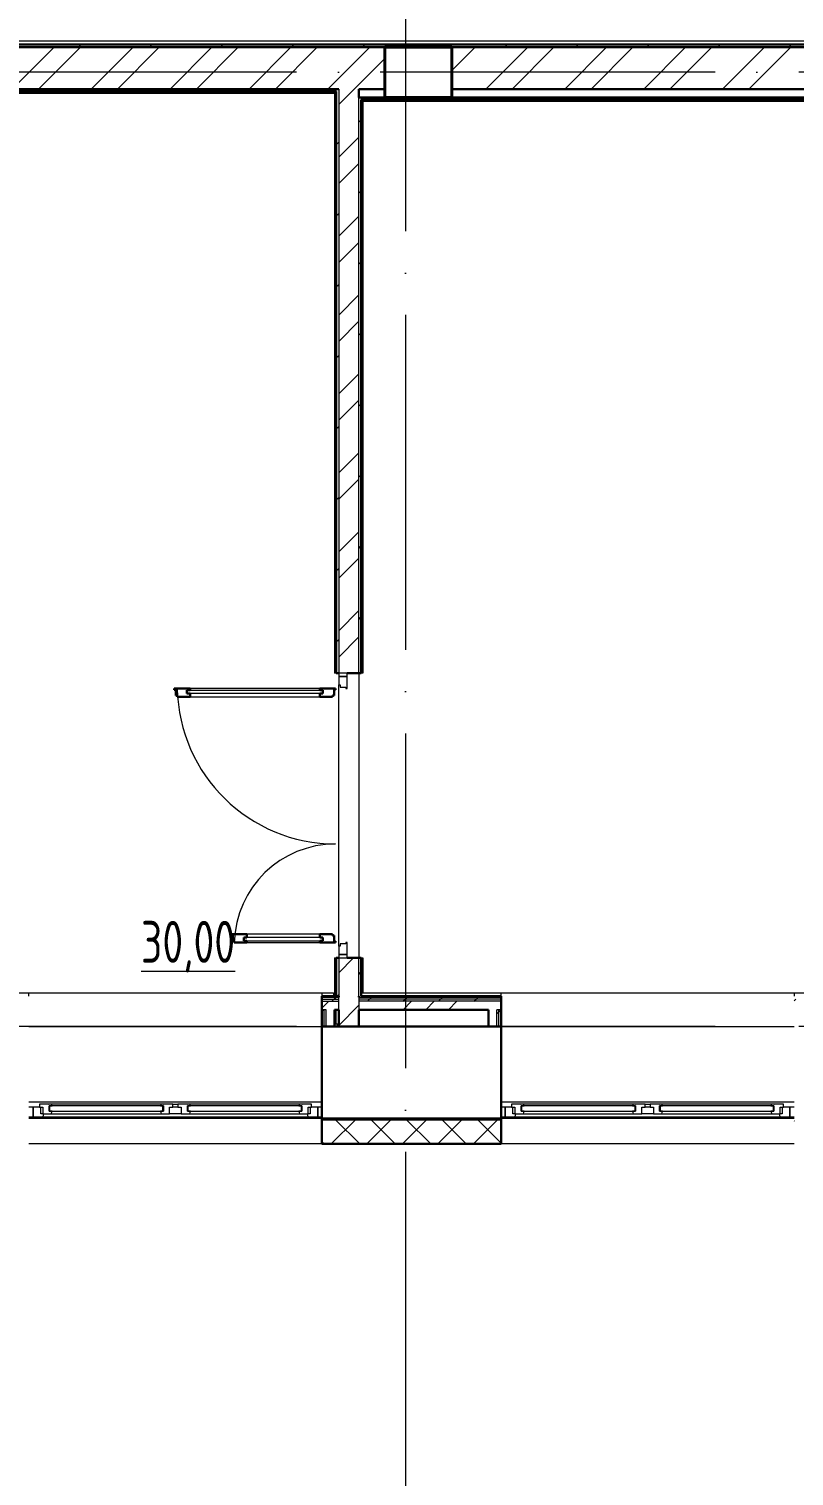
# Model space of a CAD drawing. Header units: millimetres. Extents: x -586848 to 520591, y -385801 to 675781.
# Drawn here: x -41462 to -36892, y -118919 to -110274 of the extents above; entities that cross this region are included whole.
import ezdxf
from ezdxf import colors
from ezdxf.entities.mleader import LeaderData, LeaderLine
from ezdxf.math import Vec2, Vec3

# ---------------------------------------------------------------- set-up
doc = ezdxf.new("R2010")
doc.units = ezdxf.units.MM
doc.linetypes.add('ADSK_Линия сетки', pattern=[25, 20, -2.5, 0, -2.5])
for name, color, linetype, lineweight in [('_ Окна', 7, 'Continuous', 9), ('RC-Выноски', 7, 'Continuous', 0), ('Двери', 252, 'Continuous', 9), ('Марки помещений', 252, 'Continuous', 20), ('Несущие колонны', 252, 'Continuous', 18), ('Ограждение', 252, 'Continuous', 9), ('Окна', 252, 'Continuous', 9), ('Оси', 252, 'Continuous', 9), ('Стены внутренние', 7, 'Continuous', 18), ('Стены наружные', 7, 'Continuous', 18), ('Стены штриховка', 7, 'Continuous', 9)]:
    doc.layers.add(name, color=color, linetype=linetype, lineweight=lineweight)
doc.layers.add('Двери открывание', color=7, linetype='Continuous', lineweight=9, true_color=0xc0c0c0)
doc.styles.add('GOST Common_3', font='', dxfattribs={"height": 3.5})
doc.styles.add('RubezhCAD', font='', dxfattribs={"oblique": 10})
doc.styles.get('GOST Common_3').set_extended_font_data('GOST 2.304 type A')
doc.styles.get('RubezhCAD').set_extended_font_data('GOST type A')

# ---------------------------------------------------------------- blocks, each defined once
blk = doc.blocks.new('1 этаж')
at = {"layer": '_ Окна', "color": 251, "true_color": 0x636466}
for p, q in [((-54880.8, 14974.3), (-54905.8, 14974.3)), ((-54880.8, 14916.3), (-54880.8, 14974.3)), ((-54782.8, 14982.3), (-54785.8, 14982.3)), ((-54785.8, 14982.3), (-54785.8, 14950.3)), ((-54105.8, 14982.3), (-54782.8, 14982.3)), ((-54782.8, 14982.3), (-54782.8, 14950.3)), ((-54782.8, 14950.3), (-54782.8, 14982.3)), ((-54105.8, 14950.3), (-54105.8, 14982.3)), ((-54105.8, 14982.3), (-54105.8, 14950.3)), ((-54102.8, 14982.3), (-54105.8, 14982.3)), ((-54102.8, 14950.3), (-54102.8, 14982.3)), ((-53955.8, 14982.3), (-53958.8, 14982.3)), ((-53958.8, 14982.3), (-53958.8, 14950.3)), ((-53278.8, 14982.3), (-53955.8, 14982.3)), ((-53955.8, 14982.3), (-53955.8, 14950.3)), ((-53955.8, 14950.3), (-53955.8, 14982.3)), ((-53278.8, 14950.3), (-53278.8, 14982.3)), ((-53278.8, 14982.3), (-53278.8, 14950.3)), ((-53275.8, 14982.3), (-53278.8, 14982.3)), ((-53275.8, 14950.3), (-53275.8, 14982.3)), ((-53155.8, 14974.3), (-53180.8, 14974.3)), ((-53180.8, 14974.3), (-53180.8, 14916.3)), ((-52060.8, 14974.3), (-52085.8, 14974.3)), ((-52060.8, 14916.3), (-52060.8, 14974.3)), ((-51962.8, 14982.3), (-51965.8, 14982.3)), ((-51965.8, 14982.3), (-51965.8, 14950.3)), ((-51285.8, 14982.3), (-51962.8, 14982.3)), ((-51962.8, 14982.3), (-51962.8, 14950.3)), ((-51962.8, 14950.3), (-51962.8, 14982.3)), ((-51285.8, 14950.3), (-51285.8, 14982.3)), ((-51285.8, 14982.3), (-51285.8, 14950.3)), ((-51282.8, 14982.3), (-51285.8, 14982.3)), ((-51282.8, 14950.3), (-51282.8, 14982.3)), ((-51135.8, 14982.3), (-51138.8, 14982.3)), ((-51138.8, 14982.3), (-51138.8, 14950.3)), ((-50458.8, 14982.3), (-51135.8, 14982.3)), ((-51135.8, 14982.3), (-51135.8, 14950.3)), ((-51135.8, 14950.3), (-51135.8, 14982.3)), ((-50458.8, 14950.3), (-50458.8, 14982.3)), ((-50458.8, 14982.3), (-50458.8, 14950.3)), ((-50455.8, 14982.3), (-50458.8, 14982.3)), ((-50455.8, 14950.3), (-50455.8, 14982.3)), ((-50335.8, 14974.3), (-50360.8, 14974.3)), ((-50360.8, 14974.3), (-50360.8, 14916.3)), ((-54905.8, 14916.3), (-54880.8, 14916.3)), ((-54785.8, 14950.3), (-54782.8, 14950.3)), ((-54782.8, 14950.3), (-54105.8, 14950.3)), ((-54105.8, 14950.3), (-54102.8, 14950.3)), ((-53958.8, 14950.3), (-53955.8, 14950.3)), ((-53955.8, 14950.3), (-53278.8, 14950.3)), ((-53278.8, 14950.3), (-53275.8, 14950.3)), ((-53180.8, 14916.3), (-53155.8, 14916.3)), ((-52085.8, 14916.3), (-52060.8, 14916.3)), ((-51965.8, 14950.3), (-51962.8, 14950.3)), ((-51962.8, 14950.3), (-51285.8, 14950.3)), ((-51285.8, 14950.3), (-51282.8, 14950.3)), ((-51138.8, 14950.3), (-51135.8, 14950.3)), ((-51135.8, 14950.3), (-50458.8, 14950.3)), ((-50458.8, 14950.3), (-50455.8, 14950.3)), ((-50360.8, 14916.3), (-50335.8, 14916.3))]:
    blk.add_line(p, q, dxfattribs=at)
at = {"layer": '_ Окна', "color": 251, "lineweight": 18, "true_color": 0x636466}
for p, q in [((-54842.8, 14974.3), (-54880.8, 14974.3)), ((-54880.8, 14974.3), (-54880.8, 14916.3)), ((-54786.8, 14991.3), (-54842.8, 14991.3)), ((-54842.8, 14991.3), (-54842.8, 14974.3)), ((-54842.8, 14974.3), (-54822.8, 14974.3)), ((-54834.8, 14933.3), (-54834.8, 14974.3)), ((-54822.8, 14974.3), (-54822.8, 14933.3)), ((-54785.8, 14990.3), (-54786.8, 14991.3)), ((-54784.8, 14991.3), (-54785.8, 14990.3)), ((-54785.8, 14950.3), (-54785.8, 14982.3)), ((-54785.8, 14982.3), (-54767.8, 14982.3)), ((-54770.2, 14991.3), (-54784.8, 14991.3)), ((-54767.8, 14982.3), (-54770.2, 14991.3)), ((-54118.4, 14991.3), (-54120.8, 14982.3)), ((-54120.8, 14982.3), (-54102.8, 14982.3)), ((-54103.8, 14991.3), (-54118.4, 14991.3)), ((-54102.8, 14990.3), (-54103.8, 14991.3)), ((-54101.8, 14991.3), (-54102.8, 14990.3)), ((-54102.8, 14982.3), (-54102.8, 14950.3)), ((-54045.8, 14991.3), (-54101.8, 14991.3)), ((-54065.8, 14933.3), (-54065.8, 14974.3)), ((-54065.8, 14974.3), (-54045.8, 14974.3)), ((-54045.8, 14974.3), (-54045.8, 14991.3)), ((-53959.8, 14991.3), (-54015.8, 14991.3)), ((-54015.8, 14991.3), (-54015.8, 14974.3)), ((-54015.8, 14974.3), (-53995.8, 14974.3)), ((-53995.8, 14974.3), (-53995.8, 14933.3)), ((-53958.8, 14990.3), (-53959.8, 14991.3)), ((-53957.8, 14991.3), (-53958.8, 14990.3)), ((-53958.8, 14950.3), (-53958.8, 14982.3)), ((-53958.8, 14982.3), (-53940.8, 14982.3)), ((-53943.2, 14991.3), (-53957.8, 14991.3)), ((-53940.8, 14982.3), (-53943.2, 14991.3)), ((-53291.4, 14991.3), (-53293.8, 14982.3)), ((-53293.8, 14982.3), (-53275.8, 14982.3)), ((-53276.8, 14991.3), (-53291.4, 14991.3)), ((-53275.8, 14990.3), (-53276.8, 14991.3)), ((-53274.8, 14991.3), (-53275.8, 14990.3)), ((-53275.8, 14982.3), (-53275.8, 14950.3)), ((-53218.8, 14991.3), (-53274.8, 14991.3)), ((-53238.8, 14933.3), (-53238.8, 14974.3)), ((-53238.8, 14974.3), (-53218.8, 14974.3)), ((-53226.8, 14974.3), (-53226.8, 14933.3)), ((-53218.8, 14974.3), (-53218.8, 14991.3)), ((-53180.8, 14974.3), (-53218.8, 14974.3)), ((-53180.8, 14916.3), (-53180.8, 14974.3)), ((-52022.8, 14974.3), (-52060.8, 14974.3)), ((-52060.8, 14974.3), (-52060.8, 14916.3)), ((-51966.8, 14991.3), (-52022.8, 14991.3)), ((-52022.8, 14991.3), (-52022.8, 14974.3)), ((-52022.8, 14974.3), (-52002.8, 14974.3)), ((-52014.8, 14933.3), (-52014.8, 14974.3)), ((-52002.8, 14974.3), (-52002.8, 14933.3)), ((-51965.8, 14990.3), (-51966.8, 14991.3)), ((-51964.8, 14991.3), (-51965.8, 14990.3)), ((-51965.8, 14950.3), (-51965.8, 14982.3)), ((-51965.8, 14982.3), (-51947.8, 14982.3)), ((-51950.2, 14991.3), (-51964.8, 14991.3)), ((-51947.8, 14982.3), (-51950.2, 14991.3)), ((-51298.4, 14991.3), (-51300.8, 14982.3)), ((-51300.8, 14982.3), (-51282.8, 14982.3)), ((-51283.8, 14991.3), (-51298.4, 14991.3)), ((-51282.8, 14990.3), (-51283.8, 14991.3)), ((-51281.8, 14991.3), (-51282.8, 14990.3)), ((-51282.8, 14982.3), (-51282.8, 14950.3)), ((-51225.8, 14991.3), (-51281.8, 14991.3)), ((-51245.8, 14933.3), (-51245.8, 14974.3)), ((-51245.8, 14974.3), (-51225.8, 14974.3)), ((-51225.8, 14974.3), (-51225.8, 14991.3)), ((-51139.8, 14991.3), (-51195.8, 14991.3)), ((-51195.8, 14991.3), (-51195.8, 14974.3)), ((-51195.8, 14974.3), (-51175.8, 14974.3)), ((-51175.8, 14974.3), (-51175.8, 14933.3)), ((-51138.8, 14990.3), (-51139.8, 14991.3)), ((-51137.8, 14991.3), (-51138.8, 14990.3)), ((-51138.8, 14950.3), (-51138.8, 14982.3)), ((-51138.8, 14982.3), (-51120.8, 14982.3)), ((-51123.2, 14991.3), (-51137.8, 14991.3)), ((-51120.8, 14982.3), (-51123.2, 14991.3)), ((-50471.4, 14991.3), (-50473.8, 14982.3)), ((-50473.8, 14982.3), (-50455.8, 14982.3)), ((-50456.8, 14991.3), (-50471.4, 14991.3)), ((-50455.8, 14990.3), (-50456.8, 14991.3)), ((-50454.8, 14991.3), (-50455.8, 14990.3)), ((-50455.8, 14982.3), (-50455.8, 14950.3)), ((-50398.8, 14991.3), (-50454.8, 14991.3)), ((-50418.8, 14933.3), (-50418.8, 14974.3)), ((-50418.8, 14974.3), (-50398.8, 14974.3)), ((-50406.8, 14974.3), (-50406.8, 14933.3)), ((-50398.8, 14974.3), (-50398.8, 14991.3)), ((-50360.8, 14974.3), (-50398.8, 14974.3)), ((-50360.8, 14916.3), (-50360.8, 14974.3)), ((-54880.8, 14916.3), (-54821.4, 14916.3)), ((-54822.8, 14933.3), (-54834.8, 14933.3)), ((-54822.8, 14933.3), (-54772.4, 14933.3)), ((-54821.4, 14916.3), (-54816.8, 14933.3)), ((-54767.8, 14950.3), (-54785.8, 14950.3)), ((-54772.4, 14933.3), (-54767.8, 14950.3)), ((-54102.8, 14950.3), (-54120.8, 14950.3)), ((-54120.8, 14950.3), (-54116.2, 14933.3)), ((-54116.2, 14933.3), (-54065.8, 14933.3)), ((-53995.8, 14933.3), (-53945.4, 14933.3)), ((-53940.8, 14950.3), (-53958.8, 14950.3)), ((-53945.4, 14933.3), (-53940.8, 14950.3)), ((-53275.8, 14950.3), (-53293.8, 14950.3)), ((-53293.8, 14950.3), (-53289.2, 14933.3)), ((-53289.2, 14933.3), (-53238.8, 14933.3)), ((-53244.8, 14933.3), (-53240.2, 14916.3)), ((-53240.2, 14916.3), (-53180.8, 14916.3)), ((-53226.8, 14933.3), (-53238.8, 14933.3)), ((-52060.8, 14916.3), (-52001.4, 14916.3)), ((-52002.8, 14933.3), (-52014.8, 14933.3)), ((-52002.8, 14933.3), (-51952.4, 14933.3)), ((-52001.4, 14916.3), (-51996.8, 14933.3)), ((-51947.8, 14950.3), (-51965.8, 14950.3)), ((-51952.4, 14933.3), (-51947.8, 14950.3)), ((-51282.8, 14950.3), (-51300.8, 14950.3)), ((-51300.8, 14950.3), (-51296.2, 14933.3)), ((-51296.2, 14933.3), (-51245.8, 14933.3)), ((-51175.8, 14933.3), (-51125.4, 14933.3)), ((-51120.8, 14950.3), (-51138.8, 14950.3)), ((-51125.4, 14933.3), (-51120.8, 14950.3)), ((-50455.8, 14950.3), (-50473.8, 14950.3)), ((-50473.8, 14950.3), (-50469.2, 14933.3)), ((-50469.2, 14933.3), (-50418.8, 14933.3)), ((-50424.8, 14933.3), (-50420.2, 14916.3)), ((-50420.2, 14916.3), (-50360.8, 14916.3)), ((-50406.8, 14933.3), (-50418.8, 14933.3))]:
    blk.add_line(p, q, dxfattribs=at)
at = {"layer": 'Двери', "color": 251, "true_color": 0x636466}
for p, q in [((-53005.8, 17566.3), (-53055.8, 17566.3)), ((-53055.8, 17566.3), (-53055.8, 17546.3)), ((-53005.8, 17546.3), (-53005.8, 17566.3)), ((-53961.8, 17465.3), (-53149.8, 17465.3)), ((-53961.8, 17444.3), (-53961.8, 17465.3)), ((-53167.8, 17474.3), (-53943.8, 17474.3)), ((-53149.8, 17465.3), (-53149.8, 17444.3)), ((-53055.8, 17546.3), (-53005.8, 17546.3)), ((-53005.8, 17546.3), (-53055.8, 17546.3)), ((-53055.8, 17546.3), (-53055.8, 17497.3)), ((-53055.8, 17497.3), (-53047.8, 17497.3)), ((-53047.8, 17497.3), (-53047.8, 17483.3)), ((-53047.8, 17483.3), (-53013.8, 17483.3)), ((-53013.8, 17483.3), (-53013.8, 17474.3)), ((-53013.8, 17474.3), (-53005.8, 17474.3)), ((-53005.8, 17474.3), (-53005.8, 17546.3)), ((-53149.8, 17444.3), (-53961.8, 17444.3)), ((-53943.8, 17424.3), (-53167.8, 17424.3)), ((-53167.8, 16008.3), (-53603.8, 16008.3)), ((-53149.8, 15988.3), (-53621.8, 15988.3)), ((-53621.8, 15988.3), (-53621.8, 15967.3)), ((-53621.8, 15967.3), (-53149.8, 15967.3)), ((-53603.8, 15958.3), (-53167.8, 15958.3)), ((-53149.8, 15967.3), (-53149.8, 15988.3)), ((-53055.8, 15935.3), (-53055.8, 15886.3)), ((-53047.8, 15935.3), (-53055.8, 15935.3)), ((-53013.8, 15949.3), (-53047.8, 15949.3)), ((-53047.8, 15949.3), (-53047.8, 15935.3)), ((-53005.8, 15958.3), (-53013.8, 15958.3)), ((-53013.8, 15958.3), (-53013.8, 15949.3)), ((-53005.8, 15886.3), (-53005.8, 15958.3)), ((-53005.8, 15886.3), (-53055.8, 15886.3)), ((-53055.8, 15886.3), (-53055.8, 15866.3)), ((-53055.8, 15886.3), (-53005.8, 15886.3)), ((-53055.8, 15866.3), (-53005.8, 15866.3)), ((-53005.8, 15866.3), (-53005.8, 15886.3))]:
    blk.add_line(p, q, dxfattribs=at)
at = {"layer": 'Двери', "color": 251, "lineweight": 30, "true_color": 0x636466}
for p, q in [((-53943.8, 17474.3), (-54037.8, 17474.3)), ((-54037.8, 17474.3), (-54037.8, 17466.3)), ((-54037.8, 17466.3), (-54028.8, 17466.3)), ((-54028.8, 17466.3), (-54028.8, 17432.3)), ((-53961.8, 17465.3), (-53943.8, 17465.3)), ((-53961.8, 17444.3), (-53961.8, 17465.3)), ((-53943.8, 17465.3), (-53943.8, 17474.3)), ((-53073.8, 17474.3), (-53167.8, 17474.3)), ((-53167.8, 17465.3), (-53167.8, 17474.3)), ((-53149.8, 17465.3), (-53167.8, 17465.3)), ((-53149.8, 17444.3), (-53149.8, 17465.3)), ((-53082.8, 17432.3), (-53082.8, 17466.3)), ((-53082.8, 17466.3), (-53073.8, 17466.3)), ((-53073.8, 17466.3), (-53073.8, 17474.3)), ((-54028.8, 17432.3), (-54019.8, 17432.3)), ((-54019.8, 17432.3), (-54019.8, 17424.3)), ((-54019.8, 17424.3), (-53943.8, 17424.3)), ((-53943.8, 17444.3), (-53961.8, 17444.3)), ((-53943.8, 17424.3), (-53943.8, 17444.3)), ((-53167.8, 17444.3), (-53149.8, 17444.3)), ((-53167.8, 17424.3), (-53167.8, 17444.3)), ((-53167.8, 17424.3), (-53091.8, 17424.3)), ((-53091.8, 17424.3), (-53091.8, 17432.3)), ((-53091.8, 17432.3), (-53082.8, 17432.3)), ((-53603.8, 16008.3), (-53697.8, 16008.3)), ((-53697.8, 16008.3), (-53697.8, 16000.3)), ((-53697.8, 16000.3), (-53688.8, 16000.3)), ((-53688.8, 16000.3), (-53688.8, 15966.3)), ((-53603.8, 16008.3), (-53603.8, 15988.3)), ((-53091.8, 16008.3), (-53167.8, 16008.3)), ((-53167.8, 16008.3), (-53167.8, 15988.3)), ((-53091.8, 16000.3), (-53091.8, 16008.3)), ((-53082.8, 16000.3), (-53091.8, 16000.3)), ((-53082.8, 15966.3), (-53082.8, 16000.3)), ((-53688.8, 15966.3), (-53679.8, 15966.3)), ((-53679.8, 15966.3), (-53679.8, 15958.3)), ((-53679.8, 15958.3), (-53603.8, 15958.3)), ((-53603.8, 15988.3), (-53621.8, 15988.3)), ((-53621.8, 15988.3), (-53621.8, 15967.3)), ((-53621.8, 15967.3), (-53603.8, 15967.3)), ((-53603.8, 15967.3), (-53603.8, 15958.3)), ((-53167.8, 15988.3), (-53149.8, 15988.3)), ((-53167.8, 15967.3), (-53167.8, 15958.3)), ((-53149.8, 15967.3), (-53167.8, 15967.3)), ((-53167.8, 15958.3), (-53073.8, 15958.3)), ((-53149.8, 15988.3), (-53149.8, 15967.3)), ((-53073.8, 15966.3), (-53082.8, 15966.3)), ((-53073.8, 15958.3), (-53073.8, 15966.3))]:
    blk.add_line(p, q, dxfattribs=at)
at = {"layer": 'Двери открывание', "color": 251, "true_color": 0x636466}
for centre, radius, start, end in [((-53073.8, 17492.3), 946, 181.09026, 270), ((-53073.8, 15940.3), 606, 90, 178.29789)]:
    blk.add_arc(centre, radius, start, end, dxfattribs=at)
at = {"layer": 'Несущие колонны', "color": 251, "lineweight": 40, "true_color": 0x636466}
for p, q in [((-52780.8, 21306.3), (-52380.8, 21306.3)), ((-52780.8, 21006.3), (-52780.8, 21306.3)), ((-52380.8, 21306.3), (-52780.8, 21306.3)), ((-52380.8, 21306.3), (-52380.8, 21006.3)), ((-52780.8, 21056.3), (-52780.8, 21006.3)), ((-52380.8, 21006.3), (-52380.8, 21056.3)), ((-52380.8, 21006.3), (-52780.8, 21006.3))]:
    blk.add_line(p, q, dxfattribs=at)
at = {"layer": 'Несущие колонны', "color": 251, "true_color": 0x636466}
for p, q in [((-52780.8, 21306.3), (-52780.8, 21056.3)), ((-52380.8, 21056.3), (-52380.8, 21306.3)), ((-52780.8, 21006.3), (-52380.8, 21006.3))]:
    blk.add_line(p, q, dxfattribs=at)
at = {"layer": 'Ограждение', "color": 251, "true_color": 0x636466}
for p, q in [((-44465.8, 21341.3), (-58420.8, 21341.3)), ((-58430.8, 21031.3), (-53080.8, 21031.3)), ((-53080.8, 21031.3), (-53070.8, 21041.3)), ((-53080.8, 21031.3), (-53080.8, 17566.3)), ((-52920.8, 20991.3), (-52910.8, 20981.3)), ((-37220.8, 20981.3), (-52910.8, 20981.3)), ((-52910.8, 20981.3), (-52910.8, 17566.3)), ((-53070.8, 17566.3), (-53080.8, 17566.3)), ((-52910.8, 17566.3), (-52920.8, 17566.3)), ((-53080.8, 15866.3), (-53070.8, 15866.3)), ((-53080.8, 15866.3), (-53080.8, 15636.3)), ((-52920.8, 15866.3), (-52910.8, 15866.3)), ((-52910.8, 15866.3), (-52910.8, 15656.3)), ((-58440.9, 15656.3), (-53085.8, 15656.3)), ((-54905.8, 15636.3), (-54905.8, 15656.3)), ((-54905.8, 15656.3), (-53155.8, 15656.3)), ((-53155.8, 15656.3), (-53155.8, 15636.3)), ((-53085.8, 15656.3), (-53085.8, 15636.3)), ((-52920.8, 15656.3), (-49495.8, 15656.3)), ((-52085.8, 15636.3), (-52085.8, 15656.3)), ((-52085.8, 15656.3), (-50335.8, 15656.3)), ((-50335.8, 15656.3), (-50335.8, 15636.3)), ((-53071.8, 15472.3), (-53080.8, 15481.3)), ((-53070.8, 15472.3), (-53070.8, 15556.3)), ((-54905.8, 15456.3), (-53155.8, 15456.3)), ((-52085.8, 15456.3), (-50335.8, 15456.3)), ((-54905.8, 15006.3), (-53155.8, 15006.3)), ((-52085.8, 15006.3), (-50335.8, 15006.3))]:
    blk.add_line(p, q, dxfattribs=at)
at = {"layer": 'Окна', "color": 251, "true_color": 0x636466}
for p, q in [((-54784.8, 14991.3), (-54786.8, 14991.3)), ((-54118.4, 14991.3), (-54770.2, 14991.3)), ((-54101.8, 14991.3), (-54103.8, 14991.3)), ((-54045.8, 14991.3), (-54015.8, 14991.3)), ((-54015.8, 14974.3), (-54045.8, 14974.3)), ((-53957.8, 14991.3), (-53959.8, 14991.3)), ((-53291.4, 14991.3), (-53943.2, 14991.3)), ((-53274.8, 14991.3), (-53276.8, 14991.3)), ((-51964.8, 14991.3), (-51966.8, 14991.3)), ((-51298.4, 14991.3), (-51950.2, 14991.3)), ((-51281.8, 14991.3), (-51283.8, 14991.3)), ((-51225.8, 14991.3), (-51195.8, 14991.3)), ((-51195.8, 14974.3), (-51225.8, 14974.3)), ((-51137.8, 14991.3), (-51139.8, 14991.3)), ((-50471.4, 14991.3), (-51123.2, 14991.3)), ((-50454.8, 14991.3), (-50456.8, 14991.3)), ((-54821.4, 14916.3), (-53240.2, 14916.3)), ((-54772.4, 14933.3), (-54116.2, 14933.3)), ((-53995.8, 14933.3), (-54065.8, 14933.3)), ((-53945.4, 14933.3), (-53289.2, 14933.3)), ((-52001.4, 14916.3), (-50420.2, 14916.3)), ((-51952.4, 14933.3), (-51296.2, 14933.3)), ((-51175.8, 14933.3), (-51245.8, 14933.3)), ((-51125.4, 14933.3), (-50469.2, 14933.3))]:
    blk.add_line(p, q, dxfattribs=at)
at = {"layer": 'Оси', "color": 251, "linetype": 'ADSK_Линия сетки', "ltscale": 100, "true_color": 0x636466}
for p, q in [((-52655.8, 32206.9), (-52655.8, 10956.3)), ((-805.8, 21156.3), (-72528.1, 21156.3)), ((-805.8, 15456.3), (-72528.1, 15456.3))]:
    blk.add_line(p, q, dxfattribs=at)
at = {"layer": 'Стены внутренние', "color": 251, "lineweight": 30, "true_color": 0x636466}
for p, q in [((-53155.8, 15456.3), (-53155.8, 14906.3)), ((-53055.8, 15456.3), (-53080.8, 15456.3)), ((-52160.8, 15456.3), (-52935.8, 15456.3)), ((-52085.8, 14906.3), (-52085.8, 15456.3)), ((-53155.8, 14906.3), (-52085.8, 14906.3)), ((-53155.8, 14896.3), (-53155.8, 14754.3)), ((-52085.8, 14754.3), (-52085.8, 14896.3)), ((-53155.8, 14754.3), (-52085.8, 14754.3))]:
    blk.add_line(p, q, dxfattribs=at)
at = {"layer": 'Стены внутренние', "color": 251, "true_color": 0x636466}
for p, q in [((-53155.8, 14906.3), (-54905.8, 14906.3)), ((-50335.8, 14906.3), (-52085.8, 14906.3)), ((-53155.8, 14754.3), (-54905.8, 14754.3)), ((-50335.8, 14754.3), (-52085.8, 14754.3))]:
    blk.add_line(p, q, dxfattribs=at)
at = {"layer": 'Стены внутренние', "color": 251, "linetype": 'Continuous', "lineweight": 9, "true_color": 0x636466}
for p, q in [((-53097.7, 14756.3), (-52957.7, 14896.3)), ((-52931.9, 14756.3), (-53071.9, 14896.3)), ((-52885.6, 14756.3), (-52745.6, 14896.3)), ((-52719.8, 14756.3), (-52859.8, 14896.3)), ((-52673.5, 14756.3), (-52533.5, 14896.3)), ((-52507.7, 14756.3), (-52647.7, 14896.3)), ((-52461.3, 14756.3), (-52321.3, 14896.3)), ((-52295.5, 14756.3), (-52435.5, 14896.3)), ((-52249.2, 14756.3), (-52109.2, 14896.3)), ((-52087.8, 14760.7), (-52223.4, 14896.3)), ((-50333.8, 14889.5), (-50335.8, 14893)), ((-53144.1, 14756.3), (-53153.8, 14766)), ((-53045.9, 14756.3), (-53047, 14754.3))]:
    blk.add_line(p, q, dxfattribs=at)
at = {"layer": 'Стены наружные', "color": 251, "lineweight": 30, "true_color": 0x636466}
for p, q in [((-58455.8, 21306.3), (-44465.8, 21306.3)), ((-44395.8, 21321.3), (-58440.8, 21321.3)), ((-58455.8, 21056.3), (-53055.8, 21056.3)), ((-58440.8, 21041.3), (-53070.8, 21041.3)), ((-53070.8, 21041.3), (-53070.8, 17566.3)), ((-52935.8, 21006.3), (-52935.8, 21056.3)), ((-52935.8, 21056.3), (-52780.8, 21056.3)), ((-52380.8, 21056.3), (-46743.8, 21056.3)), ((-52780.8, 21006.3), (-52935.8, 21006.3)), ((-52920.8, 17566.3), (-52920.8, 20991.3)), ((-52920.8, 20991.3), (-37210.8, 20991.3)), ((-46743.8, 21006.3), (-52380.8, 21006.3)), ((-53070.8, 17566.3), (-53055.8, 17566.3)), ((-53005.8, 17566.3), (-52920.8, 17566.3)), ((-53070.8, 15866.3), (-53070.8, 15636.3)), ((-53055.8, 15866.3), (-53070.8, 15866.3)), ((-52920.8, 15866.3), (-53005.8, 15866.3)), ((-52920.8, 15636.3), (-52920.8, 15866.3)), ((-53070.8, 15636.3), (-53155.8, 15636.3)), ((-53155.8, 15636.3), (-53155.8, 15456.3)), ((-53055.8, 15631.3), (-53055.8, 15636.3)), ((-52935.8, 15631.3), (-52935.8, 15636.3)), ((-52085.8, 15636.3), (-52920.8, 15636.3)), ((-52085.8, 15456.3), (-52085.8, 15636.3)), ((-53080.8, 15556.3), (-53055.8, 15556.3)), ((-53080.8, 15456.3), (-53080.8, 15556.3)), ((-53055.8, 15556.3), (-53055.8, 15456.3)), ((-52935.8, 15456.3), (-52935.8, 15556.3)), ((-52935.8, 15556.3), (-52160.8, 15556.3)), ((-52160.8, 15556.3), (-52160.8, 15456.3)), ((-53155.8, 15456.3), (-53080.8, 15456.3)), ((-53055.8, 15456.3), (-52935.8, 15456.3)), ((-52160.8, 15456.3), (-52085.8, 15456.3)), ((-53155.8, 14906.3), (-53155.8, 14896.3)), ((-52085.8, 14896.3), (-52085.8, 14906.3))]:
    blk.add_line(p, q, dxfattribs=at)
at = {"layer": 'Стены наружные', "color": 251, "linetype": 'Continuous', "lineweight": 9, "true_color": 0x636466}
for p, q in [((-55005.7, 21056.3), (-54755.7, 21306.3)), ((-54848.5, 21056.3), (-54598.5, 21306.3)), ((-54608.8, 21306.3), (-54593.8, 21321.3)), ((-54534.2, 21056.3), (-54284.2, 21306.3)), ((-54377, 21056.3), (-54127, 21306.3)), ((-54184.5, 21306.3), (-54169.5, 21321.3)), ((-54062.7, 21056.3), (-53812.7, 21306.3)), ((-53905.6, 21056.3), (-53655.6, 21306.3)), ((-53760.2, 21306.3), (-53745.2, 21321.3)), ((-53591.3, 21056.3), (-53341.3, 21306.3)), ((-53434.1, 21056.3), (-53184.1, 21306.3)), ((-53336, 21306.3), (-53321, 21321.3)), ((-53119.8, 21056.3), (-52869.8, 21306.3)), ((-52911.7, 21306.3), (-52896.7, 21321.3)), ((-52487.4, 21306.3), (-52472.4, 21321.3)), ((-52380.8, 21166.7), (-52241.2, 21306.3)), ((-52176.9, 21056.3), (-51926.9, 21306.3)), ((-52063.2, 21306.3), (-52048.2, 21321.3)), ((-52019.7, 21056.3), (-51769.7, 21306.3)), ((-51705.4, 21056.3), (-51455.4, 21306.3)), ((-51638.9, 21306.3), (-51623.9, 21321.3)), ((-51548.3, 21056.3), (-51298.3, 21306.3)), ((-51233.9, 21056.3), (-50983.9, 21306.3)), ((-51214.6, 21306.3), (-51199.6, 21321.3)), ((-51076.8, 21056.3), (-50826.8, 21306.3)), ((-50790.4, 21306.3), (-50775.4, 21321.3)), ((-50762.5, 21056.3), (-50512.5, 21306.3)), ((-50605.3, 21056.3), (-50355.3, 21306.3)), ((-50366.1, 21306.3), (-50351.1, 21321.3)), ((-52962.6, 21056.3), (-52780.8, 21238.1)), ((-54319.8, 21041.3), (-54319.8, 21056.3)), ((-53719.8, 21041.3), (-53719.8, 21056.3)), ((-53119.8, 21041.3), (-53119.8, 21056.3)), ((-53055.8, 20963.1), (-52962.6, 21056.3)), ((-52519.8, 20991.3), (-52519.8, 21006.3)), ((-51919.8, 20991.3), (-51919.8, 21006.3)), ((-51319.8, 20991.3), (-51319.8, 21006.3)), ((-50719.8, 20991.3), (-50719.8, 21006.3)), ((-52935.8, 20857.9), (-52920.8, 20872.9)), ((-53055.8, 20648.8), (-52935.8, 20768.8)), ((-53070.8, 20722.9), (-53055.8, 20737.9)), ((-53055.8, 20491.7), (-52935.8, 20611.7)), ((-52935.8, 20433.6), (-52920.8, 20448.6)), ((-53070.8, 20298.6), (-53055.8, 20313.6)), ((-53055.8, 20177.3), (-52935.8, 20297.3)), ((-53055.8, 20020.2), (-52935.8, 20140.2)), ((-52935.8, 20009.4), (-52920.8, 20024.4)), ((-53070.8, 19874.4), (-53055.8, 19889.4)), ((-53055.8, 19705.9), (-52935.8, 19825.9)), ((-53055.8, 19548.7), (-52935.8, 19668.7)), ((-52935.8, 19585.1), (-52920.8, 19600.1)), ((-53070.8, 19450.1), (-53055.8, 19465.1)), ((-53055.8, 19234.4), (-52935.8, 19354.4)), ((-53055.8, 19077.3), (-52935.8, 19197.3)), ((-52935.8, 19160.8), (-52920.8, 19175.8)), ((-53070.8, 19025.8), (-53055.8, 19040.8)), ((-53055.8, 18763), (-52935.8, 18883)), ((-53055.8, 18605.8), (-52935.8, 18725.8)), ((-52935.8, 18736.6), (-52920.8, 18751.6)), ((-53070.8, 18601.6), (-53055.8, 18616.6)), ((-53055.8, 18291.5), (-52935.8, 18411.5)), ((-53055.8, 18134.3), (-52935.8, 18254.3)), ((-52935.8, 18312.3), (-52920.8, 18327.3)), ((-53070.8, 18177.3), (-53055.8, 18192.3)), ((-53055.8, 17820), (-52935.8, 17940)), ((-52935.8, 17888.1), (-52920.8, 17903.1)), ((-53070.8, 17753.1), (-53055.8, 17768.1)), ((-53055.8, 17662.9), (-52935.8, 17782.9)), ((-53055.8, 15777), (-52966.6, 15866.3)), ((-52935.8, 15766.7), (-52920.8, 15781.7)), ((-53155.8, 15564.5), (-53114.1, 15606.3)), ((-53096.3, 15606.3), (-53083.8, 15618.8)), ((-53083.8, 15618.8), (-53071.3, 15631.3)), ((-53071.3, 15631.3), (-53066.3, 15636.3)), ((-53066.3, 15636.3), (-53055.8, 15646.7)), ((-53055.8, 15462.7), (-52935.8, 15582.7)), ((-52884.1, 15606.3), (-52871.6, 15618.8)), ((-52871.6, 15618.8), (-52859.1, 15631.3)), ((-52672, 15606.3), (-52659.5, 15618.8)), ((-52670.6, 15556.3), (-52620.6, 15606.3)), ((-52659.5, 15618.8), (-52647, 15631.3)), ((-52647, 15631.3), (-52642, 15636.3)), ((-52535.7, 15556.3), (-52485.7, 15606.3)), ((-52459.9, 15606.3), (-52447.4, 15618.8)), ((-52447.4, 15618.8), (-52434.9, 15631.3)), ((-52400.7, 15556.3), (-52350.7, 15606.3)), ((-52247.7, 15606.3), (-52235.2, 15618.8)), ((-52235.2, 15618.8), (-52222.7, 15631.3)), ((-52222.7, 15631.3), (-52217.7, 15636.3)), ((-50335.8, 15609), (-50326, 15618.8)), ((-53155.8, 15546.7), (-53146.3, 15556.3)), ((-52110.8, 15531.1), (-52098.3, 15543.6)), ((-52098.3, 15543.6), (-52085.8, 15556.1))]:
    blk.add_line(p, q, dxfattribs=at)
at = {"layer": 'Стены наружные', "color": 251, "true_color": 0x636466}
for p, q in [((-52780.8, 21056.3), (-52780.8, 21306.3)), ((-52380.8, 21306.3), (-52380.8, 21056.3)), ((-52380.8, 21006.3), (-52780.8, 21006.3)), ((-52935.8, 17566.3), (-52935.8, 15866.3)), ((-53055.8, 15935.3), (-53055.8, 17497.3)), ((-53080.8, 15472.3), (-53063.3, 15472.3)), ((-53063.3, 15457.3), (-53080.8, 15457.3)), ((-53063.3, 15457.3), (-53063.3, 15472.3))]:
    blk.add_line(p, q, dxfattribs=at)
at = {"layer": 'Стены штриховка', "color": 251, "true_color": 0x636466}
for p, q in [((-53070.8, 21041.3), (-53070.8, 21056.3)), ((-53055.8, 21056.3), (-53055.8, 17566.3)), ((-52935.8, 17566.3), (-52935.8, 21006.3)), ((-52920.8, 21006.3), (-52920.8, 20991.3)), ((-53055.8, 15866.3), (-53055.8, 15636.3)), ((-52935.8, 15636.3), (-52935.8, 15866.3)), ((-53155.8, 15631.3), (-53055.8, 15631.3)), ((-53055.8, 15631.3), (-53155.8, 15631.3)), ((-53155.8, 15618.8), (-53055.8, 15618.8)), ((-53155.8, 15606.3), (-53055.8, 15606.3)), ((-53055.8, 15556.3), (-53055.8, 15631.3)), ((-52935.8, 15631.3), (-52085.8, 15631.3)), ((-52935.8, 15631.3), (-52935.8, 15556.3)), ((-52085.8, 15618.8), (-52935.8, 15618.8)), ((-52085.8, 15606.3), (-52935.8, 15606.3)), ((-53130.8, 15556.3), (-53155.8, 15556.3)), ((-53143.3, 15456.3), (-53143.3, 15556.3)), ((-53130.8, 15456.3), (-53130.8, 15556.3)), ((-52110.8, 15456.3), (-52110.8, 15556.3)), ((-52085.8, 15556.3), (-52110.8, 15556.3)), ((-52098.3, 15456.3), (-52098.3, 15556.3)), ((-52085.8, 14896.3), (-53155.8, 14896.3)), ((-53153.8, 14756.3), (-53153.8, 14896.3)), ((-52087.8, 14896.3), (-52087.8, 14756.3)), ((-52087.8, 14756.3), (-53153.8, 14756.3))]:
    blk.add_line(p, q, dxfattribs=at)
at = {"layer": 'Марки помещений', "color": 251, "true_color": 0x636466, "style": 'GOST Common_3', "width": 0.9}
blk.add_text('%%U30,00', height=250, dxfattribs=at).set_placement((-54236.4, 15836.5))

msp = doc.modelspace()

# ---------------------------------------------------------------- block references
msp.add_blockref('1 этаж', (13443.4, -131688.8))

# ---------------------------------------------------------------- leaders
at = {"layer": 'RC-Выноски', "linetype": 'Continuous', "ltscale": 15}
ml = msp.add_multileader_mtext('Standard', dxfattribs=at)
ml.set_content('{\\H0.91667x;РЦ9..10 - }КПСВВнг(А)-LSLTx 1x2x1,0', color=256, style='RubezhCAD')
ml.set_leader_properties()
ml.build(insert=Vec2(0, 0))
ml.multileader.update_dxf_attribs({"has_text_frame": 1, "text_left_attachment_type": 6, "text_right_attachment_type": 6, "dogleg_length": 2, "arrow_head_size": 400, "scale": 100})
ctx = ml.context
ctx.base_point, ctx.scale, ctx.char_height, ctx.arrow_head_size, ctx.landing_gap_size, ctx.plane_origin = Vec3(-11402.9, -113921.3), 100, 250, 400, 100, Vec3(-538736.5, -152637.9)
ctx.left_attachment, ctx.right_attachment, ctx.text_align_type = 6, 6, 2
notes = []
notes.append((ctx, [(1, (1, 1, 0), (-6411.9, -113921.3), (-1, 0), 200, [(0, [(-4983.9, -115167.9)], 0, [])])]))
ctx.mtext.insert, ctx.mtext.width, ctx.mtext.alignment, ctx.mtext.flow_direction = Vec3(-6711.9, -113621.3), 5324.915, 3, 5
ml = msp.add_multileader_mtext('Standard', dxfattribs=at)
ml.set_content('{\\H0.91667x;РЦ6 - }КПСВВнг(А)-LSLTx 1x2x1,0', color=256, style='RubezhCAD')
ml.set_leader_properties()
ml.build(insert=Vec2(0, 0))
ml.multileader.update_dxf_attribs({"has_text_frame": 1, "text_left_attachment_type": 6, "text_right_attachment_type": 6, "dogleg_length": 2, "arrow_head_size": 400, "scale": 100})
ctx = ml.context
ctx.base_point, ctx.scale, ctx.char_height, ctx.arrow_head_size, ctx.landing_gap_size, ctx.plane_origin = Vec3(-35920.1, -113993.5), 100, 250, 400, 100, Vec3(-563597.4, -152710.1)
ctx.left_attachment, ctx.right_attachment, ctx.text_align_type = 6, 6, 2
notes.append((ctx, [(1, (1, 1, 0), (-31272.8, -113993.5), (-1, 0), 200, [(0, [(-29543.1, -115725.8)], 0, [])])]))
ctx.mtext.insert, ctx.mtext.width, ctx.mtext.alignment, ctx.mtext.flow_direction = Vec3(-31572.8, -113693.5), 5324.915, 3, 5
ml = msp.add_multileader_mtext('Standard', dxfattribs=at)
ml.set_content('{\\H0.91667x;РЦ4 - }КПСВВнг(А)-LSLTx 1x2x1,0', color=256, style='RubezhCAD')
ml.set_leader_properties()
ml.build(insert=Vec2(0, 0))
ml.multileader.update_dxf_attribs({"has_text_frame": 1, "text_left_attachment_type": 6, "text_right_attachment_type": 6, "dogleg_length": 2, "arrow_head_size": 400, "scale": 100})
ctx = ml.context
ctx.base_point, ctx.scale, ctx.char_height, ctx.arrow_head_size, ctx.landing_gap_size, ctx.plane_origin = Vec3(-25189.7, -118748.4), 100, 250, 400, 100, Vec3(-552506.9, -157464.9)
ctx.left_attachment, ctx.right_attachment, ctx.text_align_type = 6, 6, 2
notes.append((ctx, [(1, (1, 1, 0), (-20542.4, -118748.4), (-1, 0), 200, [(0, [(-19617.5, -116668.8)], 0, [])])]))
ctx.mtext.insert, ctx.mtext.width, ctx.mtext.alignment, ctx.mtext.flow_direction = Vec3(-20842.4, -118448.4), 5324.915, 3, 5
for ctx, leaders in notes:
    for number, flags, end, landing, length, lines in leaders:
        leader = LeaderData()
        leader.index, (leader.has_last_leader_line, leader.has_dogleg_vector, leader.attachment_direction) = number, flags
        leader.last_leader_point, leader.dogleg_vector, leader.dogleg_length = Vec3(end), Vec3(landing), length
        for number, points, colour, breaks in lines:
            line = LeaderLine()
            line.index, line.vertices, line.color, line.breaks = number, Vec3.list(points), colors.encode_raw_color(colour), breaks
            leader.lines.append(line)
        ctx.leaders.append(leader)

doc.saveas('drawing.dxf')
